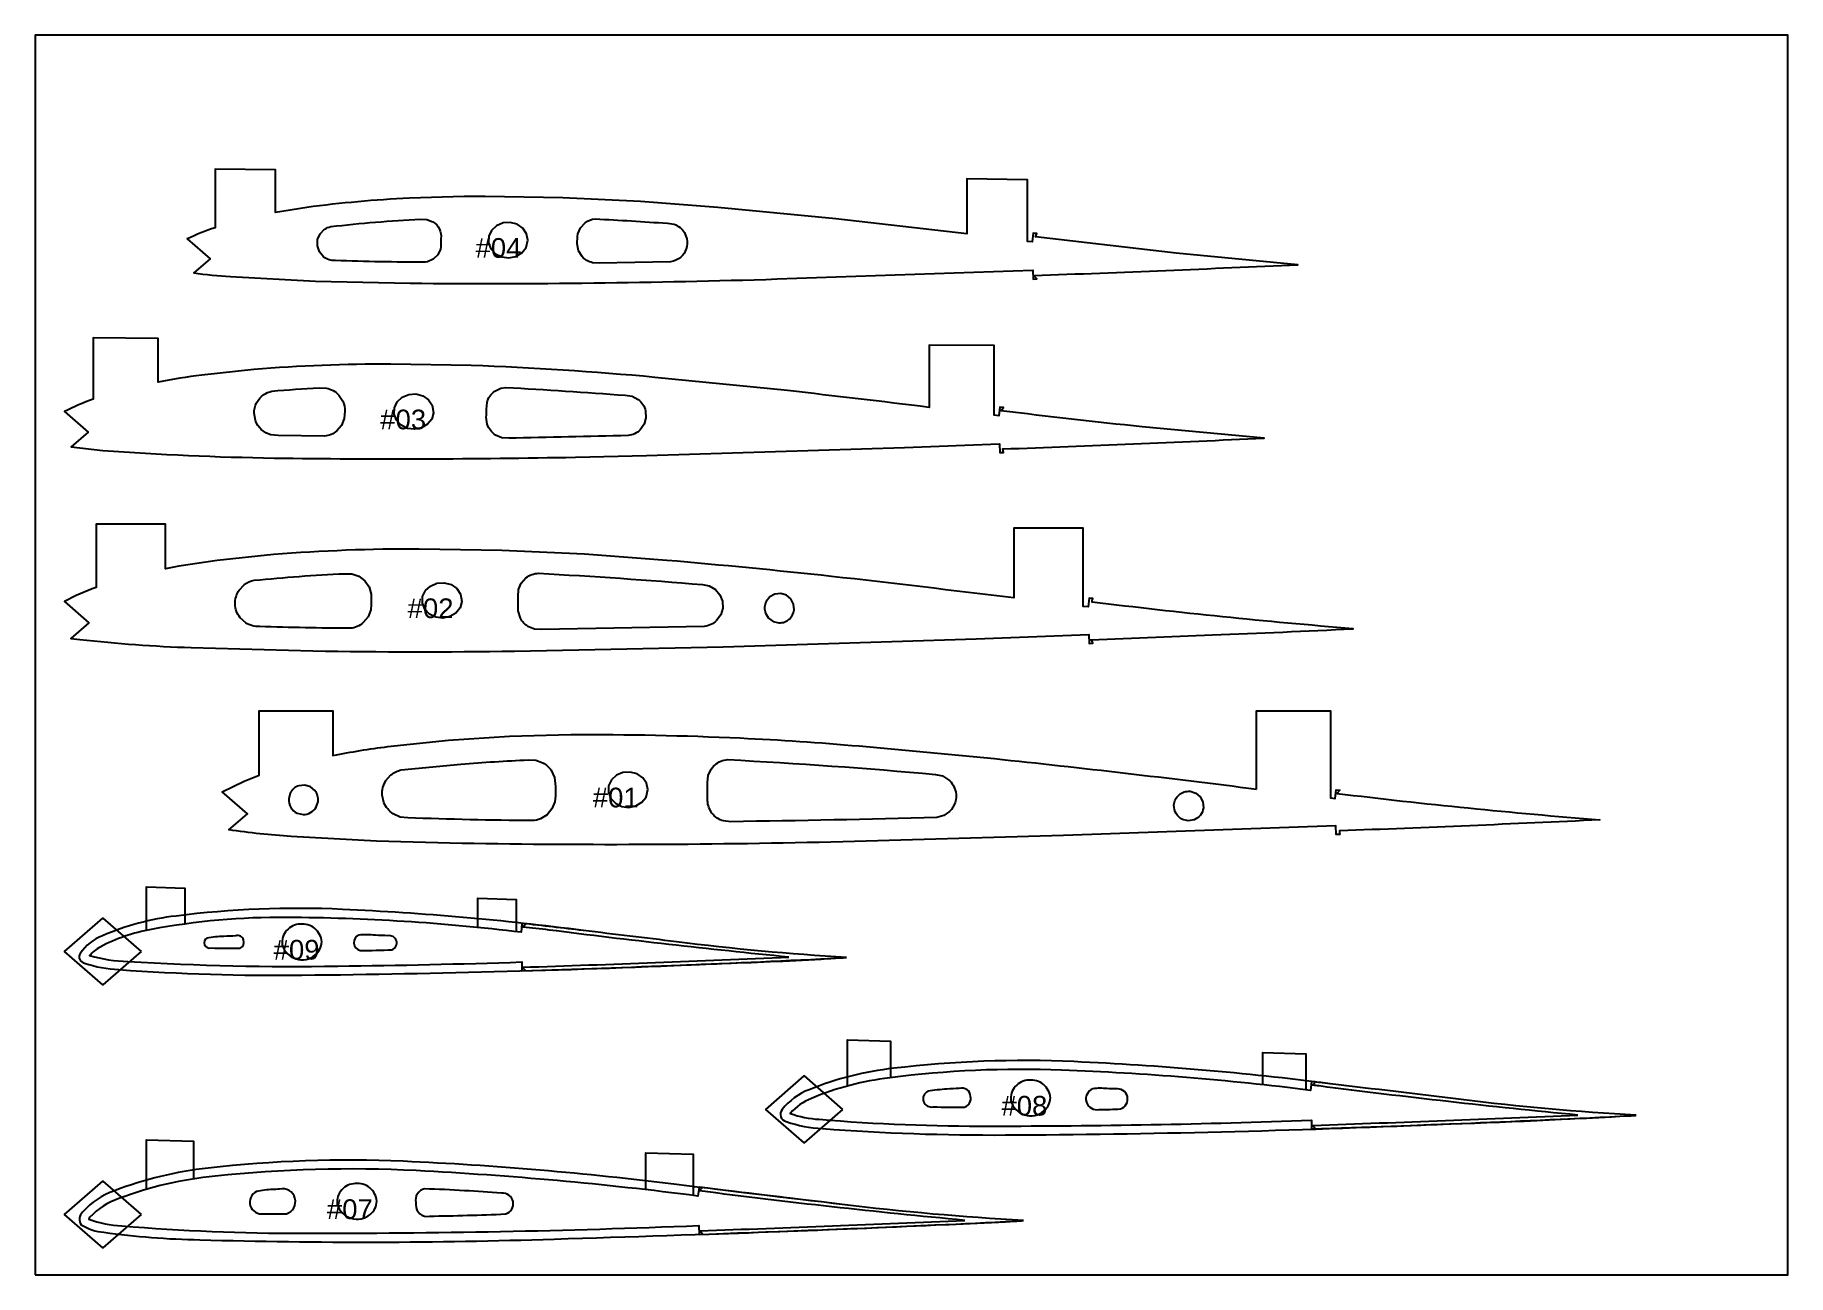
# Model space of a CAD drawing. Extents: x 0 to 297, y 0 to 210.
import ezdxf
from ezdxf.enums import TextEntityAlignment as Align

# ---------------------------------------------------------------- set-up
doc = ezdxf.new("R2010")
doc.units = 0
doc.layers.add('Imported_labels', color=7, linetype='Continuous')
doc.layers.add('Parts', color=7, linetype='Continuous')
doc.styles.get("Standard").update_dxf_attribs({"font": 'Arial', "height": 5})

# ---------------------------------------------------------------- blocks, each defined once
blk = doc.blocks.new('*R', base_point=(48.373092, 84.209215))
at = {"layer": 'Parts', "linetype": 'Continuous'}
for points in [[(206.970741, 82.290131), (206.970741, 95.543431), (219.470741, 95.543431), (219.470741, 80.786874), (220.294753, 80.688401), (220.470741, 82.178042), (221.066597, 82.107647), (220.576251, 81.561404, 0.010165), (265.13737, 77.078745, -0.00273), (221.026881, 75.21136, 0.118737), (221.070297, 74.612587), (220.470741, 74.589525), (220.413087, 76.088417), (174.232754, 74.419193), (136.858072, 73.361201, -0.010193), (72.370623, 73.076888), (57.875415, 73.478334), (43.396794, 74.279417, -0.021818), (32.834889, 75.387027), (35.972706, 78.116998), (31.73, 81.808247), (35.411392, 83.630626), (37.970741, 84.647969), (37.970741, 95.543431), (50.470741, 95.543431), (50.470741, 87.968037, -0.020154), (59.776494, 89.481975), (70.078188, 90.555743), (80.413658, 91.230978), (90.767491, 91.506671, -0.013467), (119.491952, 90.942905, -0.009781), (139.627131, 89.591084), (162.557074, 87.452442, -0.005511), (206.970741, 82.290131)], [(84.272134, 76.949996, -0.007977), (63.138004, 77.423621), (61.86668, 77.558513), (60.698265, 78.077423, -0.157401), (59.101249, 80.034289), (58.827086, 81.283007, -0.157401), (59.457453, 83.728906), (60.301023, 84.689557, -0.119343), (62.037857, 85.54255), (72.143016, 86.533871, -0.008429), (83.576448, 87.227578), (84.858686, 87.171653), (86.062285, 86.725996, -0.114394), (87.446804, 85.467052), (88.009427, 84.260786, -0.067475), (88.067777, 80.109129), (87.579987, 78.925058), (86.752556, 77.947653), (85.665236, 77.271121, -0.087307), (84.272134, 76.949996)], [(113.938932, 83.390528), (114.068145, 84.592721), (114.580023, 85.688141, -0.166549), (116.49538, 87.10991), (117.393154, 87.27707, -0.009649), (152.577115, 84.770446), (153.756029, 84.509654), (154.786488, 83.880367, -0.166787), (155.983963, 81.821333, -0.253105), (154.953574, 78.485308), (153.96403, 77.793461), (152.814869, 77.461539, -0.002973), (117.866851, 76.767987), (116.662782, 76.886171, -0.166446), (114.682949, 78.219372), (114.254233, 78.944969, -0.117536), (113.938932, 81.145673), (113.938932, 83.390528)], [(47.417169, 82.052966), (46.65109, 82.687885), (45.698043, 82.973721), (44.708992, 82.865197, 0.203059), (43.230425, 81.593574), (42.975115, 80.6319, 0.309887), (44.433221, 78.209531), (45.402545, 77.985006, 0.275273), (47.635804, 79.234075), (47.951875, 80.177526, 0.203059), (47.417169, 82.052966)], [(193.840601, 81.317565, -0.203059), (195.698043, 81.911782), (196.65109, 81.625946), (197.417169, 80.991027), (197.874934, 80.107596), (197.951875, 79.115588, -0.275273), (196.38267, 77.094395), (195.402545, 76.923067), (194.433221, 77.147592, -0.309887), (192.975115, 79.569961, -0.203059), (193.840601, 81.317565)]]:
    blk.add_lwpolyline(points, format="xyb", dxfattribs=at)
blk.add_lwpolyline([(97.663763, 83.844392), (97.188901, 82.839278), (97.147972, 81.749019), (97.546387, 80.717772), (98.331466, 79.881891), (99.399405, 79.351898), (100.608998, 79.197869), (101.800311, 79.440172), (102.815825, 80.046767), (103.521266, 80.93745), (103.830902, 82.195329), (103.608758, 83.268019), (102.971698, 84.198875), (102.003956, 84.864818), (100.83349, 85.177796), (99.615059, 85.096425), (98.509769, 84.631464), (97.663763, 83.844392)], dxfattribs=at)
blk = doc.blocks.new('*R1', base_point=(22.524254, 116.366461))
at = {"layer": 'Parts', "linetype": 'Continuous'}
for points in [[(30.873324, 121.008857), (24.361852, 120.021634), (22.114068, 119.586105), (22.114068, 127.136652), (10.364068, 127.187921), (10.364068, 116.45824, 0.038284), (5, 114.056036), (9.116033, 110.474996), (6.067343, 107.822567), (7.603479, 107.630956, 0.019664), (26.471138, 106.259675), (47.046633, 105.703572, 0.008072), (81.245095, 105.663918), (116.567626, 106.365442), (159.482439, 107.756321), (178.55714, 108.472087), (178.614068, 106.973168), (179.213635, 106.995939, 0.205305), (178.912145, 107.584921), (199.476222, 108.392741, 0.002443), (223.326586, 109.445326, -0.01027), (179.114307, 113.960379, -0.111683), (179.209843, 114.553236), (178.614068, 114.624311), (178.436382, 113.134872), (177.614068, 113.233801), (177.614068, 126.458151), (165.864068, 126.50942), (165.864068, 114.655421, 0.002562), (134.950921, 118.312207, 0.005443), (107.047136, 121.017769), (93.08452, 122.053813), (79.098007, 122.690592), (65.099011, 122.927586, 0.021727), (40.394824, 122.002118), (30.873324, 121.008857)], [(81.839668, 114.89749), (81.915926, 116.086448), (82.378788, 117.184262), (83.176806, 118.06891, -0.162513), (85.305045, 118.838911, -0.007758), (113.076191, 116.919784), (114.241913, 116.700544), (115.26991, 116.10877), (116.044923, 115.210812), (116.480058, 114.107348), (116.526528, 112.922099), (116.179122, 111.787955), (115.476792, 110.832075, -0.168757), (113.367855, 109.85323), (85.802337, 109.317114), (84.6097, 109.38897), (83.506528, 109.847837, -0.131874), (82.239984, 111.214549), (81.859228, 112.480736, -0.009069), (81.839668, 114.89749)], [(38.078689, 109.81655, -0.160544), (35.68668, 110.45514), (34.759513, 111.299078, -0.160544), (33.899417, 113.620659, -0.160544), (34.588231, 115.998691), (35.451504, 116.907884, -0.117856), (37.132363, 117.653444, -0.013978), (52.414619, 118.766907), (53.675449, 118.743336), (54.866303, 118.328472), (55.86886, 117.563536), (56.583505, 116.524532), (56.939231, 115.314695, -0.029783), (56.882162, 112.624109), (56.42032, 111.453249), (55.616382, 110.484799, -0.155352), (53.399639, 109.51831, -0.007082), (38.078689, 109.81655)], [(128.060496, 114.508523), (127.294417, 115.143442), (126.34137, 115.429278), (125.352319, 115.320754), (124.483928, 114.83506), (123.873752, 114.049131, 0.203059), (123.758439, 112.102367), (124.271567, 111.249901), (125.076548, 110.665088), (126.045872, 110.440563, 0.203059), (127.861674, 111.151932, 0.170064), (128.595202, 112.633083), (128.518261, 113.625091), (128.060496, 114.508523)]]:
    blk.add_lwpolyline(points, format="xyb", dxfattribs=at)
blk.add_lwpolyline([(66.14459, 115.89823), (66.990596, 116.685302), (68.095886, 117.150263), (69.314317, 117.231634), (70.484783, 116.918656), (71.452525, 116.252713), (72.089585, 115.321857), (72.304188, 114.04829), (72.002093, 112.991288), (71.296652, 112.100605), (70.281138, 111.494009), (69.089825, 111.251707), (67.880232, 111.405736), (66.812293, 111.935729), (66.027214, 112.77161), (65.628799, 113.802857), (65.669728, 114.893116), (66.14459, 115.89823)], dxfattribs=at)
blk = doc.blocks.new('*R2', base_point=(106.622917, 148.47134))
at = {"layer": 'Parts', "linetype": 'Continuous'}
for points in [[(28.239539, 152.396946, 0.018953), (20.847305, 151.200338), (20.847305, 158.631685), (9.847305, 158.727681), (9.847305, 148.318323, 0.04014), (5, 146.222824), (8.985309, 142.755517), (6.091939, 140.23822), (11.463906, 139.632793, 0.013017), (40.516767, 138.355439, 0.008245), (91.545314, 138.509361), (103.594696, 138.797574), (147.331944, 140.172721), (163.426793, 140.779519), (163.483344, 139.280585), (164.082917, 139.303205), (163.969151, 139.89934, 0.002611), (208.245833, 141.735021), (187.593238, 143.649294, -0.005601), (163.654417, 146.372473), (164.07903, 146.925622), (163.483344, 146.997445), (163.303788, 145.50823), (162.483344, 145.607527), (162.483344, 157.395646), (151.483344, 157.491642), (151.483344, 146.946239, 0.002296), (127.487681, 149.779191), (105.006312, 152.023828, 0.014196), (73.8978, 154.027933), (60.297978, 154.253767, 0.022155), (37.06925, 153.341867), (28.239539, 152.396946)], [(49.057284, 142.056245), (41.166081, 142.185509), (39.94343, 142.305371, -0.2486), (37.334716, 144.723409), (37.122575, 145.933466, -0.2486), (38.753161, 149.094714, -0.099597), (40.128011, 149.690182, -0.010909), (48.134666, 150.23277), (49.366355, 150.200743, -0.1634), (51.486571, 149.009479), (52.154551, 147.974159, -0.114675), (52.468734, 146.273355), (52.399848, 145.041087), (51.942936, 143.894587), (51.14537, 142.952719, -0.151617), (49.057284, 142.056245)], [(76.466352, 146.625324), (76.575163, 147.786777, -0.172717), (77.885603, 149.675778), (78.935395, 150.184451), (79.781439, 150.316579, -0.006171), (99.996699, 148.982634), (101.151012, 148.822979), (102.184704, 148.285013, -0.172903), (103.438079, 146.360672), (103.512232, 145.197733), (103.191603, 144.07741), (102.513419, 143.129784, -0.167067), (100.508903, 142.16804, -0.001079), (80.254511, 141.706354), (79.084026, 141.789044), (78.008153, 142.257416, -0.171691), (76.608198, 144.098589), (76.444461, 145.260511, 0.036621), (76.466352, 146.625324)]]:
    blk.add_lwpolyline(points, format="xyb", dxfattribs=at)
blk.add_lwpolyline([(61.351366, 147.874597), (62.197372, 148.661669), (63.302662, 149.126629), (64.521093, 149.208), (65.69156, 148.895023), (66.659301, 148.22908), (67.296361, 147.298223), (67.510964, 146.024657), (67.208869, 144.967655), (66.503428, 144.076972), (65.487914, 143.470376), (64.296601, 143.228074), (63.087008, 143.382102), (62.019069, 143.912096), (61.23399, 144.747977), (60.835575, 145.779224), (60.876505, 146.869483), (61.351366, 147.874597)], dxfattribs=at)
blk = doc.blocks.new('*R3', base_point=(119.875083, 177.611953))
at = {"layer": 'Parts', "linetype": 'Continuous'}
for points in [[(72.692641, 182.64054), (63.419302, 182.380149, 0.020276), (46.045357, 180.809171), (40.755873, 179.963551), (40.755873, 187.174727), (30.505873, 187.308907), (30.505873, 177.360425, 0.038217), (25.79, 175.463914), (29.643878, 172.110955), (26.885815, 169.711379, 0.020032), (33.128393, 169.093406), (47.521587, 168.339417), (63.577009, 167.970088, 0.009976), (125.738342, 168.687639), (169.085358, 170.162316), (169.141912, 168.663382), (169.73791, 168.732571), (169.236238, 169.267368, 0.00186), (213.960165, 171.100298), (193.325808, 173.049495), (169.49346, 175.80244), (169.73753, 176.377193), (169.141912, 176.449577), (168.960952, 174.960533), (168.141912, 175.060228), (168.141912, 185.507152), (157.891912, 185.641332), (157.891912, 176.326674), (135.673709, 178.874572), (115.696058, 180.822695), (102.568791, 181.831995), (89.416923, 182.442075), (76.252592, 182.652373), (72.692641, 182.64054)], [(50.888524, 171.802673, -0.187651), (48.876464, 172.449034), (48.180999, 173.268905), (47.830079, 174.285131), (47.871452, 175.359443), (48.299487, 176.345671), (49.055947, 177.109627, -0.099369), (50.109529, 177.563477, -0.016264), (65.310259, 178.804508), (66.396908, 178.790285), (67.406076, 178.387062, -0.289843), (68.770912, 175.509831, -0.031089), (68.703691, 173.759255), (68.251842, 172.775969), (67.47606, 172.021527), (66.480556, 171.597274), (66.139457, 171.54222, -0.01012), (50.888524, 171.802673)], [(94.939638, 178.864027, -0.005536), (107.148541, 178.119858), (108.277733, 177.948521, -0.176466), (110.034493, 176.54355), (110.449845, 175.479635, -0.268166), (109.395258, 172.364942, -0.146449), (107.681866, 171.580197), (95.60466, 171.374192), (94.447895, 171.442059, -0.152662), (92.710562, 172.468786), (92.100922, 173.481923), (91.861138, 174.639772, -0.009217), (91.949333, 176.316054), (92.402677, 177.370934), (93.188164, 178.208373, -0.143703), (94.939638, 178.864027)]]:
    blk.add_lwpolyline(points, format="xyb", dxfattribs=at)
blk.add_lwpolyline([(81.687628, 177.946224), (80.517161, 178.259201), (79.298731, 178.17783), (78.19344, 177.712869), (77.347434, 176.925798), (76.872573, 175.920683), (76.831644, 174.830424), (77.230058, 173.799177), (78.015137, 172.963296), (79.083076, 172.433303), (80.29267, 172.279274), (81.483982, 172.521577), (82.499496, 173.128172), (83.204938, 174.018855), (83.514573, 175.276734), (83.292429, 176.349424), (82.65537, 177.28028), (81.687628, 177.946224)], dxfattribs=at)

msp = doc.modelspace()

# ---------------------------------------------------------------- linework, layer by layer
at = {"linetype": 'Continuous'}
msp.add_lwpolyline([(0, 0), (297, 0), (297, 210), (0, 210), (0, 0)], dxfattribs=at)
at = {"layer": 'Parts', "linetype": 'Continuous'}
for points in [[(18.865927, 58.324221), (18.865927, 65.760056), (25.365927, 65.533071), (25.365927, 59.478532)], [(75.001966, 58.80674), (75.001966, 63.799743), (81.501966, 63.572758), (81.501966, 58.137937)], [(18.003931, 54.771854), (11.501966, 49.115), (5, 54.771854), (11.501966, 60.428708), (18.003931, 54.771854)], [(137.665927, 31.979072), (137.665927, 39.799106), (144.915927, 39.577599), (144.915927, 33.397872)], [(208.051966, 32.170749), (208.051966, 37.648618), (215.301966, 37.427111), (215.301966, 31.360526)], [(136.803931, 28.041854), (130.301966, 22.385), (123.8, 28.041854), (130.301966, 33.698708), (136.803931, 28.041854)], [(18.865927, 14.51791), (18.865927, 22.893605), (26.865927, 22.684117), (26.865927, 16.212675)], [(103.501966, 14.396466), (103.501966, 20.677332), (111.501966, 20.467845), (111.501966, 13.463768)], [(18.003931, 10.221854), (11.501966, 4.565), (5, 10.221854), (11.501966, 15.878708), (18.003931, 10.221854)]]:
    msp.add_lwpolyline(points, dxfattribs=at)
for points in [[(137.501966, 53.771854, -0.017563), (108.673258, 56.430617, -0.00046), (92.92471, 58.335736, 0.020655), (52.078282, 61.916886, 0.042986), (23.892583, 60.785894, 0.072493), (11.429444, 57.452178, 0.150631), (7.64426, 54.436468, 0.535843), (8.383751, 52.811291, 0.072478), (14.218166, 51.723484, 0.020671), (45.211155, 50.779983, 0.008786), (114.726067, 52.685715, 0.000042), (116.352884, 52.750511), (120.253238, 52.906351, 0.007457), (137.501966, 53.771854)], [(137.501966, 53.771854, -0.017563), (108.673258, 56.430617, -0.00046), (92.92471, 58.335736, 0.002343), (82.501966, 59.537837), (82.338417, 58.04678, 0.02868), (42.663192, 60.547508, 0.048678), (19.66197, 58.502134, 0.078066), (11.035625, 55.542512, 0.101658), (9.251885, 54.078773, 0.059483), (15.744752, 53.092906, 0.019552), (51.282375, 52.314529, 0.00575), (82.453696, 53.007884), (82.501966, 51.508661, 0.004512), (136.490876, 53.693692, 0.00428), (137.389076, 53.762368)], [(127.695706, 53.823424, -0.006974), (87.091568, 58.41702, 0.001316), (82.639594, 58.919142), (83.098388, 59.472417), (82.501966, 59.537837), (82.338417, 58.04678, 0.02868), (42.663192, 60.547508, 0.048678), (19.66197, 58.502134, 0.078066), (11.035625, 55.542512, 0.101658), (9.251885, 54.078773, 0.059483), (15.744752, 53.092906, 0.019552), (51.282375, 52.314529, 0.00575), (82.453696, 53.007884), (82.501966, 51.508661), (83.100277, 51.553647), (82.546888, 52.110418, 0.002328), (127.695706, 53.823424)], [(48.562127, 56.41565, 0.432194), (44.931127, 59.405889, 0.448265), (41.885465, 55.933606, 0.547021), (47.461514, 54.195229, 0.22893), (48.562127, 56.41565)], [(31.996098, 57.346323, 0.0355), (29.110456, 57.065123, 0.883213), (29.822055, 55.383666, 0.01153), (34.736408, 55.331681, 0.399337), (35.323781, 56.752493, 0.424519), (34.005135, 57.417385, 0.006898), (31.996098, 57.346323)], [(57.657015, 57.537824, 0.029736), (54.850971, 57.572861, 0.722502), (55.08927, 54.966571, 0.014842), (60.476069, 55.078023, 0.937137), (59.765615, 57.436331, 0.001788), (57.657015, 57.537824)], [(271.301966, 27.041854, -0.017298), (241.639521, 29.715081, -0.000576), (219.435421, 32.387467, 0.020328), (176.021703, 36.126697, 0.040839), (145.481427, 34.994032, 0.068629), (131.167637, 31.373538, 0.138801), (126.591731, 28.016584, 0.583996), (127.285495, 25.970457, 0.071642), (133.409876, 24.795139, 0.020608), (164.450514, 23.706462, 0.009851), (237.563781, 25.505692, 0.006475), (271.301966, 27.041854)], [(271.301966, 27.041854, -0.017298), (241.639521, 29.715081, -0.000576), (219.435421, 32.387467, 0.000517), (216.301966, 32.754719), (216.128815, 31.264746, 0.021526), (173.932699, 34.688628, 0.041393), (144.803782, 33.381424, 0.069372), (131.559436, 29.902725, 0.118048), (127.956796, 27.35754, 0.076705), (132.850711, 26.363013, 0.021815), (161.9765, 25.218259, 0.009868), (216.250717, 26.227757), (216.301966, 24.728632, 0.004381), (270.174212, 26.954673, 0.00428), (271.17605, 27.031274)], [(261.403537, 27.078703, -0.008084), (217.579104, 32.001736, 0.00018), (216.508457, 32.126685), (216.897955, 32.685459), (216.301966, 32.754719), (216.128815, 31.264746, 0.021526), (173.932699, 34.688628, 0.041393), (144.803782, 33.381424, 0.069372), (131.559436, 29.902725, 0.118048), (127.956796, 27.35754, 0.076705), (132.850711, 26.363013, 0.021815), (161.9765, 25.218259, 0.009868), (216.250717, 26.227757), (216.301966, 24.728632), (216.901615, 24.749132), (216.521566, 25.33649, 0.002141), (261.403537, 27.078703)], [(172.024627, 29.990233, 0.432194), (168.393627, 32.980472, 0.448265), (165.347965, 29.508189, 0.547021), (170.924014, 27.769812, 0.22893), (172.024627, 29.990233)], [(154.481793, 31.460434, 0.029496), (151.272913, 31.110476, 0.897005), (152.181317, 28.466128, 0.010384), (157.459865, 28.406217, 0.404102), (158.505391, 30.22603, 0.498474), (156.591136, 31.586699, 0.005374), (154.481793, 31.460434)], [(181.600605, 31.561018, 0.048228), (179.234744, 31.547448, 0.930286), (180.31034, 28.018719, 0.01823), (183.899969, 28.12235, 0.944195), (183.061935, 31.492518, 0.000927), (181.600605, 31.561018)], [(167.501966, 9.221854, -0.017235), (136.729452, 11.945907, -0.000766), (108.692578, 15.30623, 0.020079), (62.365124, 19.246508, 0.039503), (29.331272, 18.087085, 0.064553), (13.458779, 14.259274, 0.125076), (8.063777, 10.642093, 0.382037), (7.803382, 8.512221, 0.119532), (11.632225, 7.23186, 0.030144), (27.912201, 5.951731, 0.015435), (87.948961, 6.083262, 0.004564), (164.419502, 9.010088, 0.00718), (167.501966, 9.221854)], [(167.501966, 9.221854, -0.017235), (136.729452, 11.945907, -0.001361), (112.501966, 14.855146), (112.32407, 13.365732, 0.018946), (64.571688, 17.663764, 0.039174), (30.522048, 16.727625, 0.064984), (14.19693, 12.942484, 0.121382), (9.298228, 9.784695, 0.160916), (9.116674, 9.446536, 0.072246), (14.710972, 8.318572, 0.021602), (45.304779, 7.066238, 0.010608), (112.44898, 8.36615), (112.501966, 6.867086, 0.004253), (166.027833, 9.110188, 0.004953), (167.363025, 9.210179)], [(157.521776, 9.245323, -0.009247), (112.566402, 14.243185), (113.097731, 14.783988), (112.501966, 14.855146), (112.32407, 13.365732, 0.018946), (64.571688, 17.663764, 0.039174), (30.522048, 16.727625, 0.064984), (14.19693, 12.942484, 0.121382), (9.298228, 9.784695, 0.160916), (9.116674, 9.446536, 0.072246), (14.710972, 8.318572, 0.021602), (45.304779, 7.066238, 0.010608), (112.44898, 8.36615), (112.501966, 6.867086), (113.101591, 6.88828), (112.652678, 7.472787, 0.002063), (157.521776, 9.245323)], [(57.887127, 12.474713, 0.432194), (54.256127, 15.464951, 0.448265), (51.210465, 11.992669, 0.547021), (56.786514, 10.254292, 0.22893), (57.887127, 12.474713)], [(40.216285, 14.456047, 0.044252), (37.540268, 14.139751, 0.884838), (38.732548, 10.371774, 0.019217), (42.58151, 10.358054, 0.415548), (44.026916, 12.976431, 0.432129), (41.431032, 14.534703, 0.002107), (40.216285, 14.456047)], [(72.776904, 14.261818, 0.008927), (66.011933, 14.574405, 0.424154), (64.514608, 12.258143), (64.514608, 11.874645, 0.498742), (66.818772, 9.966462, 0.007592), (79.720682, 10.321574, 0.920663), (79.027705, 13.859073, 0.002965), (72.776904, 14.261818)]]:
    msp.add_lwpolyline(points, format="xyb", dxfattribs=at)

# ---------------------------------------------------------------- block references
for name, p in [('*R3', (119.875083, 177.611953)), ('*R2', (106.622917, 148.47134)), ('*R1', (22.524254, 116.366461)), ('*R', (48.373092, 84.209215))]:
    msp.add_blockref(name, p, dxfattribs=at)

# ---------------------------------------------------------------- texts
at = {"layer": 'Imported_labels', "linetype": 'Continuous'}
for s, p in [('#04', (82.404412, 172.275566)), ('#03', (66.258344, 143.224753)), ('#02', (70.901568, 111.248858)), ('#01', (102.270741, 79.195486)), ('#09', (48.201966, 53.413336)), ('#08', (171.514466, 26.987962)), ('#07', (57.226966, 9.472588))]:
    msp.add_text(s, height=3.333333, dxfattribs=at).set_placement(p, align=Align.RIGHT)

doc.saveas('drawing.dxf')
